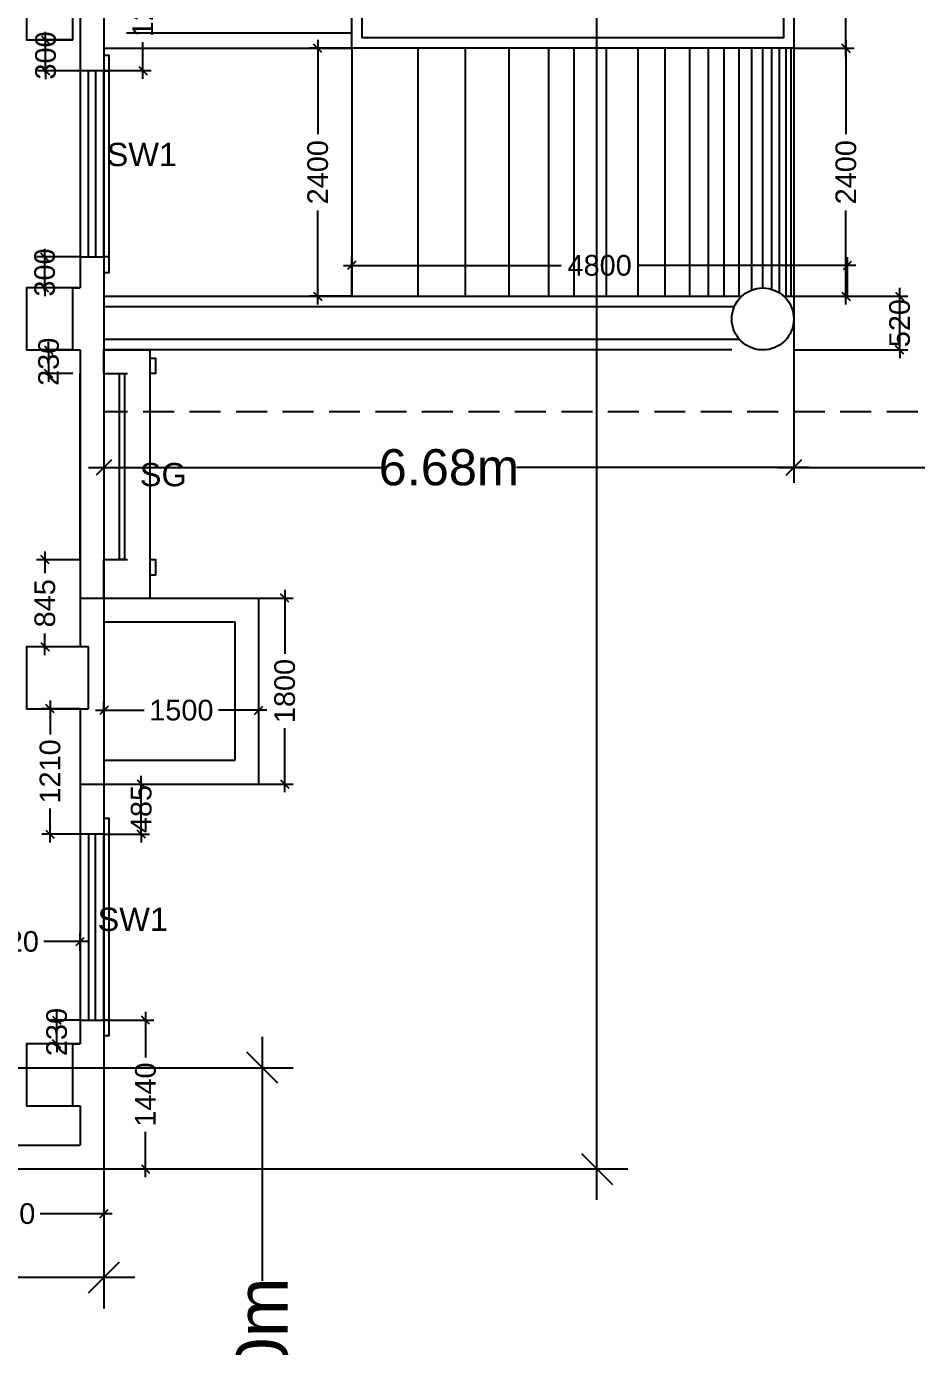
# Model space of a CAD drawing. Extents: x 6345096 to 6738923, y -6490958 to -6305885.
# Drawn here: x 6651189 to 6659809, y -6416114 to -6403339 of the extents above; entities that cross this region are included whole.
import ezdxf
from ezdxf.enums import TextEntityAlignment as Align

# ---------------------------------------------------------------- set-up
doc = ezdxf.new("R2010")
doc.units = 0
doc.header["$LTSCALE"] = 600
doc.header["$MEASUREMENT"] = 0
doc.header["$PDMODE"] = 35
doc.linetypes.add('DASHED', pattern=[0.75, 0.5, -0.25])
doc.linetypes.add('HIDDEN', pattern=[0.375, 0.25, -0.125])
doc.layers.get('0').update_dxf_attribs({"linetype": 'CONTINUOUS'})
doc.layers.get('Defpoints').update_dxf_attribs({"linetype": 'CONTINUOUS'})
for name, color, linetype in [('Car', 8, 'CONTINUOUS'), ('chajja', 7, 'CONTINUOUS'), ('DIM', 8, 'CONTINUOUS'), ('DIM-TEXT', 8, 'CONTINUOUS'), ('Ele Proje.', 7, 'CONTINUOUS'), ('Ele. Proj', 7, 'CONTINUOUS'), ('HS', 251, 'CONTINUOUS'), ('joinery', 7, 'CONTINUOUS'), ('JW', 8, 'CONTINUOUS'), ('LA-column', 3, 'CONTINUOUS'), ('LINE', 8, 'CONTINUOUS'), ('Stairscase', 7, 'CONTINUOUS'), ('Wall', 1, 'CONTINUOUS'), ('Walls', 7, 'CONTINUOUS'), ('WIN', 151, 'CONTINUOUS'), ('Window', 4, 'CONTINUOUS'), ('Working Dim', 5, 'CONTINUOUS')]:
    doc.layers.add(name, color=color, linetype=linetype)
doc.styles.add('ari', font='arial.ttf')
doc.styles.add('RT', font='romant.shx')
doc.styles.get("Standard").update_dxf_attribs({"font": 'romans.shx'})
doc.dimstyles.new('int. dim', dxfattribs={"dimtxt": 200, "dimasz": 80, "dimexe": 80, "dimexo": 0, "dimgap": 70, "dimtad": 0, "dimdec": 0, "dimzin": 12, "dimdsep": 46, "dimtxsty": 'ari', "dimblk": 'OBLIQUE', "dimcen": 2, "dimdle": 80, "dimclrd": 256, "dimclre": 256, "dimclrt": 6, "dimadec": 0, "dimazin": 0, "dimtfac": 1, "dimtdec": 0, "dimtix": 1, "dimtmove": 2, "dimatfit": 3, "dimfxl": 1, "dimtolj": 1, "dimtzin": 0, "dimlwd": -1, "dimlwe": -1, "dimarcsym": 0})
doc.dimstyles.new('STANDARD$0', dxfattribs={"dimscale": 0, "dimtxt": 150, "dimasz": 125, "dimexe": 0.75, "dimexo": 1, "dimgap": 25, "dimtad": 1, "dimdec": 0, "dimdsep": 46, "dimtxsty": 'Standard', "dimblk1": 'DOT', "dimblk2": 'DOT', "dimsah": 1, "dimcen": 2.5, "dimclrd": 1, "dimclre": 1, "dimclrt": 3, "dimadec": 0, "dimazin": 0, "dimtfac": 1, "dimtdec": 0, "dimtmove": 0, "dimatfit": 3, "dimldrblk": 'DOT', "dimfxl": 1, "dimtolj": 1, "dimtzin": 0, "dimarcsym": 0})
doc.dimstyles.new('TEXT', dxfattribs={"dimscale": 0, "dimtxt": 600, "dimasz": 300, "dimexe": 300, "dimexo": 30, "dimgap": 50, "dimtad": 0, "dimdec": 0, "dimzin": 0, "dimdsep": 46, "dimtxsty": 'RT', "dimblk": 'OBLIQUE', "dimcen": 0.09, "dimdle": 300, "dimclrd": 256, "dimclre": 256, "dimclrt": 170, "dimadec": 0, "dimazin": 0, "dimtfac": 1, "dimtdec": 0, "dimtofl": 0, "dimtmove": 2, "dimatfit": 3, "dimfxl": 1, "dimfrac": 2, "dimtolj": 1, "dimtzin": 0, "dimlwd": -1, "dimlwe": -1, "dimarcsym": 0})

# ---------------------------------------------------------------- blocks, each defined once
blk = doc.blocks.new('_Oblique')
at = {"color": 0, "linetype": 'ByBlock', "lineweight": -2}
blk.add_line((-0.5, -0.5), (0.5, 0.5), dxfattribs=at)
blk = doc.blocks.new('*D1065')
at = {"layer": 'Defpoints', "color": 0, "transparency": 16777216}
for p in [(6650289, -6412285, 5), (6651710, -6412194), (6651710, -6412285, 3)]:
    blk.add_point(p, dxfattribs=at)
at = {"layer": 'Working Dim', "transparency": 16777216}
for p, q in [((6650289, -6412285), (6650289, -6412114)), ((6651710, -6412285), (6651710, -6412114)), ((6650209, -6412194), (6650641, -6412194)), ((6651790, -6412194), (6651358, -6412194))]:
    blk.add_line(p, q, dxfattribs=at)
at = {"layer": 'Working Dim', "transparency": 16777216, "xscale": 80, "yscale": 80, "zscale": 80, "rotation": 180}
blk.add_blockref('_Oblique', (6650289, -6412194), dxfattribs=at)
at = {"layer": 'Working Dim', "transparency": 16777216, "xscale": 80, "yscale": 80, "zscale": 80}
blk.add_blockref('_Oblique', (6651710, -6412194), dxfattribs=at)
at = {"layer": 'Working Dim', "color": 6, "transparency": 16777216, "insert": (6651000, -6412194), "char_height": 200, "attachment_point": 5, "style": 'ari'}
blk.add_mtext('\\A1;1420', dxfattribs=at)
blk = doc.blocks.new('*D1150')
at = {"layer": 'Defpoints', "color": 0, "transparency": 16777216}
for p in [(6649989, -6414395, 3), (6651940, -6414395, 3), (6651940, -6414828)]:
    blk.add_point(p, dxfattribs=at)
at = {"layer": 'Working Dim', "transparency": 16777216}
for p, q in [((6649989, -6414395), (6649989, -6414908)), ((6651940, -6414395), (6651940, -6414908)), ((6649909, -6414828), (6650606, -6414828)), ((6652020, -6414828), (6651323, -6414828))]:
    blk.add_line(p, q, dxfattribs=at)
at = {"layer": 'Working Dim', "transparency": 16777216, "xscale": 80, "yscale": 80, "zscale": 80, "rotation": 180}
blk.add_blockref('_Oblique', (6649989, -6414828), dxfattribs=at)
at = {"layer": 'Working Dim', "transparency": 16777216, "xscale": 80, "yscale": 80, "zscale": 80}
blk.add_blockref('_Oblique', (6651940, -6414828), dxfattribs=at)
at = {"layer": 'Working Dim', "color": 6, "transparency": 16777216, "insert": (6650965, -6414828), "char_height": 200, "attachment_point": 5, "style": 'ari'}
blk.add_mtext('\\A1;1950', dxfattribs=at)
blk = doc.blocks.new('*D1284')
at = {"layer": 'Defpoints', "color": 0, "linetype": 'Continuous', "transparency": 16777216}
for p in [(6610879, -6414394, 22), (6651940, -6414395, -1), (6610879, -6415444)]:
    blk.add_point(p, dxfattribs=at)
at = {"layer": 'DIM-TEXT', "transparency": 16777216}
for p, q in [((6610879, -6414394), (6610879, -6415744)), ((6651940, -6414395), (6651940, -6415744)), ((6610579, -6415444), (6622378, -6415444)), ((6652240, -6415444), (6640441, -6415444))]:
    blk.add_line(p, q, dxfattribs=at)
at = {"layer": 'DIM-TEXT', "linetype": 'Continuous', "transparency": 16777216, "xscale": 300, "yscale": 300, "zscale": 300, "rotation": 180}
blk.add_blockref('_Oblique', (6610879, -6415444), dxfattribs=at)
at = {"layer": 'DIM-TEXT', "linetype": 'Continuous', "transparency": 16777216, "xscale": 300, "yscale": 300, "zscale": 300}
blk.add_blockref('_Oblique', (6651940, -6415444), dxfattribs=at)
at = {"layer": 'DIM-TEXT', "color": 170, "linetype": 'Continuous', "transparency": 16777216, "insert": (6631409, -6415444), "char_height": 750, "attachment_point": 5, "style": 'ari'}
blk.add_mtext('\\A1;{\\H1.067x;I.P. REGISTRATION & PHARMACY}', dxfattribs=at)
blk = doc.blocks.new('*D1299')
at = {"layer": 'Defpoints', "color": 0, "transparency": 16777216}
for p in [(6650289, -6413415, 0), (6653474, -6413415), (6651190, -6419414)]:
    blk.add_point(p, dxfattribs=at)
at = {"layer": 'DIM', "color": 8, "transparency": 16777216}
for p, q in [((6653474, -6413115), (6653474, -6415478)), ((6650289, -6413415), (6653774, -6413415)), ((6653474, -6419714), (6653474, -6417350)), ((6651190, -6419414), (6653774, -6419414))]:
    blk.add_line(p, q, dxfattribs=at)
at = {"layer": 'DIM', "color": 8, "transparency": 16777216, "xscale": 300, "yscale": 300, "zscale": 300}
for p, rotation in [((6653474, -6413415), 90), ((6653474, -6419414), 270)]:
    blk.add_blockref('_Oblique', p, dxfattribs=dict(at, rotation=rotation))
at = {"layer": 'DIM', "color": 7, "transparency": 16777216, "insert": (6653474, -6416414), "char_height": 500, "attachment_point": 5, "rotation": 90, "style": 'ari'}
blk.add_mtext('\\A1;6.00m', dxfattribs=at)
blk = doc.blocks.new('*D1623')
at = {"layer": 'Defpoints', "color": 0, "transparency": 16777216}
for p in [(6651367, -6405570), (6651710, -6405570, 36), (6651710, -6405870, 35)]:
    blk.add_point(p, dxfattribs=at)
at = {"layer": 'Working Dim', "transparency": 16777216}
for p, q in [((6651367, -6405570), (6651367, -6405490)), ((6651710, -6405570), (6651287, -6405570)), ((6651367, -6405870), (6651367, -6405570)), ((6651710, -6405870), (6651287, -6405870)), ((6651367, -6405870), (6651367, -6405950))]:
    blk.add_line(p, q, dxfattribs=at)
at = {"layer": 'Working Dim', "transparency": 16777216, "xscale": 80, "yscale": 80, "zscale": 80}
for p, rotation in [((6651367, -6405570), 270), ((6651367, -6405870), 90)]:
    blk.add_blockref('_Oblique', p, dxfattribs=dict(at, rotation=rotation))
at = {"layer": 'Working Dim', "color": 6, "transparency": 16777216, "insert": (6651367, -6405720), "char_height": 200, "attachment_point": 5, "rotation": 90, "style": 'ari'}
blk.add_mtext('\\A1;300', dxfattribs=at)
blk = doc.blocks.new('*D1624')
at = {"layer": 'Defpoints', "color": 0, "transparency": 16777216}
for p in [(6651376, -6403470), (6651639, -6403470, 36), (6651710, -6403770, 36)]:
    blk.add_point(p, dxfattribs=at)
at = {"layer": 'Working Dim', "transparency": 16777216}
for p, q in [((6651639, -6403470), (6651296, -6403470)), ((6651376, -6403470), (6651376, -6403390)), ((6651376, -6403770), (6651376, -6403470)), ((6651710, -6403770), (6651296, -6403770)), ((6651376, -6403770), (6651376, -6403850))]:
    blk.add_line(p, q, dxfattribs=at)
at = {"layer": 'Working Dim', "transparency": 16777216, "xscale": 80, "yscale": 80, "zscale": 80}
for p, rotation in [((6651376, -6403470), 270), ((6651376, -6403770), 90)]:
    blk.add_blockref('_Oblique', p, dxfattribs=dict(at, rotation=rotation))
at = {"layer": 'Working Dim', "color": 6, "transparency": 16777216, "insert": (6651376, -6403620), "char_height": 200, "attachment_point": 5, "rotation": 90, "style": 'ari'}
blk.add_mtext('\\A1;300', dxfattribs=at)
blk = doc.blocks.new('*D1638')
at = {"layer": 'Defpoints', "color": 0, "transparency": 16777216}
for p in [(6651940, -6406470, 36), (6658620, -6406470, 47), (6658620, -6407607)]:
    blk.add_point(p, dxfattribs=at)
at = {"layer": 'DIM', "color": 8, "transparency": 16777216}
for p, q in [((6651940, -6406470), (6651940, -6407757)), ((6658620, -6406470), (6658620, -6407757)), ((6651790, -6407607), (6654624, -6407607)), ((6658770, -6407607), (6655935, -6407607))]:
    blk.add_line(p, q, dxfattribs=at)
at = {"layer": 'DIM', "color": 8, "transparency": 16777216, "xscale": 150, "yscale": 150, "zscale": 150, "rotation": 180}
blk.add_blockref('_Oblique', (6651940, -6407607), dxfattribs=at)
at = {"layer": 'DIM', "color": 8, "transparency": 16777216, "xscale": 150, "yscale": 150, "zscale": 150}
blk.add_blockref('_Oblique', (6658620, -6407607), dxfattribs=at)
at = {"layer": 'DIM', "color": 7, "transparency": 16777216, "insert": (6655280, -6407607), "char_height": 350, "attachment_point": 5, "style": 'ari'}
blk.add_mtext('\\A1;6.68m', dxfattribs=at)
blk = doc.blocks.new('*D1639')
at = {"layer": 'Defpoints', "color": 0, "transparency": 16777216}
for p in [(6658620, -6406470, 47), (6665220, -6407070), (6665220, -6407607)]:
    blk.add_point(p, dxfattribs=at)
at = {"layer": 'DIM', "color": 8, "transparency": 16777216}
for p, q in [((6658620, -6406470), (6658620, -6407757)), ((6665220, -6407070), (6665220, -6407757)), ((6658470, -6407607), (6661264, -6407607)), ((6665370, -6407607), (6662575, -6407607))]:
    blk.add_line(p, q, dxfattribs=at)
at = {"layer": 'DIM', "color": 8, "transparency": 16777216, "xscale": 150, "yscale": 150, "zscale": 150, "rotation": 180}
blk.add_blockref('_Oblique', (6658620, -6407607), dxfattribs=at)
at = {"layer": 'DIM', "color": 8, "transparency": 16777216, "xscale": 150, "yscale": 150, "zscale": 150}
blk.add_blockref('_Oblique', (6665220, -6407607), dxfattribs=at)
at = {"layer": 'DIM', "color": 7, "transparency": 16777216, "insert": (6661920, -6407607), "char_height": 350, "attachment_point": 5, "style": 'ari'}
blk.add_mtext('\\A1;6.60m', dxfattribs=at)
blk = doc.blocks.new('*D1649')
at = {"layer": 'Defpoints', "color": 0, "transparency": 16777216}
for p in [(6659140, -6405950, 7), (6659645, -6405950), (6658620, -6406470, 16)]:
    blk.add_point(p, dxfattribs=at)
at = {"layer": 'Working Dim', "transparency": 16777216}
for p, q in [((6659645, -6405950), (6659645, -6405870)), ((6659140, -6405950), (6659725, -6405950)), ((6659645, -6406470), (6659645, -6405950)), ((6658620, -6406470), (6659725, -6406470)), ((6659645, -6406470), (6659645, -6406550))]:
    blk.add_line(p, q, dxfattribs=at)
at = {"layer": 'Working Dim', "transparency": 16777216, "xscale": 80, "yscale": 80, "zscale": 80}
for p, rotation in [((6659645, -6405950), 270), ((6659645, -6406470), 90)]:
    blk.add_blockref('_Oblique', p, dxfattribs=dict(at, rotation=rotation))
at = {"layer": 'Working Dim', "color": 6, "transparency": 16777216, "insert": (6659645, -6406210), "char_height": 200, "attachment_point": 5, "rotation": 90, "style": 'ari'}
blk.add_mtext('\\A1;520', dxfattribs=at)
blk = doc.blocks.new('*D1650')
at = {"layer": 'Defpoints', "color": 0, "transparency": 16777216}
for p in [(6658620, -6403550, 7), (6659125, -6403550), (6658620, -6405950, 7)]:
    blk.add_point(p, dxfattribs=at)
at = {"layer": 'Working Dim', "transparency": 16777216}
for p, q in [((6659125, -6403470), (6659125, -6404380)), ((6658620, -6403550), (6659205, -6403550)), ((6659125, -6406030), (6659125, -6405120)), ((6658620, -6405950), (6659205, -6405950))]:
    blk.add_line(p, q, dxfattribs=at)
at = {"layer": 'Working Dim', "transparency": 16777216, "xscale": 80, "yscale": 80, "zscale": 80}
for p, rotation in [((6659125, -6403550), 90), ((6659125, -6405950), 270)]:
    blk.add_blockref('_Oblique', p, dxfattribs=dict(at, rotation=rotation))
at = {"layer": 'Working Dim', "color": 6, "transparency": 16777216, "insert": (6659125, -6404750), "char_height": 200, "attachment_point": 5, "rotation": 90, "style": 'ari'}
blk.add_mtext('\\A1;2400', dxfattribs=at)
blk = doc.blocks.new('*D1651')
at = {"layer": 'Defpoints', "color": 0, "transparency": 16777216}
for p in [(6658620, -6399795, 7), (6659125, -6399795), (6658620, -6403550, 7)]:
    blk.add_point(p, dxfattribs=at)
at = {"layer": 'Working Dim', "transparency": 16777216}
for p, q in [((6659125, -6399715), (6659125, -6401303)), ((6658620, -6399795), (6659205, -6399795)), ((6659125, -6403630), (6659125, -6402042)), ((6658620, -6403550), (6659205, -6403550))]:
    blk.add_line(p, q, dxfattribs=at)
at = {"layer": 'Working Dim', "transparency": 16777216, "xscale": 80, "yscale": 80, "zscale": 80}
for p, rotation in [((6659125, -6399795), 90), ((6659125, -6403550), 270)]:
    blk.add_blockref('_Oblique', p, dxfattribs=dict(at, rotation=rotation))
at = {"layer": 'Working Dim', "color": 6, "transparency": 16777216, "insert": (6659125, -6401672), "char_height": 200, "attachment_point": 5, "rotation": 90, "style": 'ari'}
blk.add_mtext('\\A1;3755', dxfattribs=at)
blk = doc.blocks.new('*D1656')
at = {"layer": 'Defpoints', "color": 0, "transparency": 16777216}
for p in [(6654340, -6403550, 8), (6654011, -6405950), (6654340, -6405950, 8)]:
    blk.add_point(p, dxfattribs=at)
at = {"layer": 'Working Dim', "transparency": 16777216}
for p, q in [((6654011, -6403470), (6654011, -6404380)), ((6654340, -6403550), (6653931, -6403550)), ((6654011, -6406030), (6654011, -6405120)), ((6654340, -6405950), (6653931, -6405950))]:
    blk.add_line(p, q, dxfattribs=at)
at = {"layer": 'Working Dim', "transparency": 16777216, "xscale": 80, "yscale": 80, "zscale": 80}
for p, rotation in [((6654011, -6403550), 90), ((6654011, -6405950), 270)]:
    blk.add_blockref('_Oblique', p, dxfattribs=dict(at, rotation=rotation))
at = {"layer": 'Working Dim', "color": 6, "transparency": 16777216, "insert": (6654011, -6404750), "char_height": 200, "attachment_point": 5, "rotation": 90, "style": 'ari'}
blk.add_mtext('\\A1;2400', dxfattribs=at)
blk = doc.blocks.new('*D1657')
at = {"layer": 'Defpoints', "color": 0, "transparency": 16777216}
for p in [(6659140, -6405652), (6654340, -6405950, 8), (6659140, -6405950, 7)]:
    blk.add_point(p, dxfattribs=at)
at = {"layer": 'Working Dim', "transparency": 16777216}
for p, q in [((6654260, -6405652), (6656367, -6405652)), ((6654340, -6405950), (6654340, -6405572)), ((6659220, -6405652), (6657112, -6405652)), ((6659140, -6405950), (6659140, -6405572))]:
    blk.add_line(p, q, dxfattribs=at)
at = {"layer": 'Working Dim', "transparency": 16777216, "xscale": 80, "yscale": 80, "zscale": 80, "rotation": 180}
blk.add_blockref('_Oblique', (6654340, -6405652), dxfattribs=at)
at = {"layer": 'Working Dim', "transparency": 16777216, "xscale": 80, "yscale": 80, "zscale": 80}
blk.add_blockref('_Oblique', (6659140, -6405652), dxfattribs=at)
at = {"layer": 'Working Dim', "color": 6, "transparency": 16777216, "insert": (6656740, -6405652), "char_height": 200, "attachment_point": 5, "style": 'ari'}
blk.add_mtext('\\A1;4800', dxfattribs=at)
blk = doc.blocks.new('*D1660')
at = {"layer": 'Defpoints', "color": 0, "transparency": 16777216}
for p in [(6651940, -6402497, 5), (6652318, -6402497), (6651940, -6403767, 5)]:
    blk.add_point(p, dxfattribs=at)
at = {"layer": 'Working Dim', "transparency": 16777216}
for p, q in [((6652318, -6402417), (6652318, -6402773)), ((6651940, -6402497), (6652398, -6402497)), ((6652318, -6403847), (6652318, -6403491)), ((6651940, -6403767), (6652398, -6403767))]:
    blk.add_line(p, q, dxfattribs=at)
at = {"layer": 'Working Dim', "transparency": 16777216, "xscale": 80, "yscale": 80, "zscale": 80}
for p, rotation in [((6652318, -6402497), 90), ((6652318, -6403767), 270)]:
    blk.add_blockref('_Oblique', p, dxfattribs=dict(at, rotation=rotation))
at = {"layer": 'Working Dim', "color": 6, "transparency": 16777216, "insert": (6652318, -6403132), "char_height": 200, "attachment_point": 5, "rotation": 90, "style": 'ari'}
blk.add_mtext('\\A1;1270', dxfattribs=at)
blk = doc.blocks.new('*D1663')
at = {"layer": 'Defpoints', "color": 0, "transparency": 16777216}
for p in [(6651940, -6412955, 93), (6652343, -6412955), (6651940, -6414395, 90)]:
    blk.add_point(p, dxfattribs=at)
at = {"layer": 'Working Dim', "transparency": 16777216}
for p, q in [((6652343, -6412875), (6652343, -6413316)), ((6651940, -6412955), (6652423, -6412955)), ((6652343, -6414475), (6652343, -6414034)), ((6651940, -6414395), (6652423, -6414395))]:
    blk.add_line(p, q, dxfattribs=at)
at = {"layer": 'Working Dim', "transparency": 16777216, "xscale": 80, "yscale": 80, "zscale": 80}
for p, rotation in [((6652343, -6412955), 90), ((6652343, -6414395), 270)]:
    blk.add_blockref('_Oblique', p, dxfattribs=dict(at, rotation=rotation))
at = {"layer": 'Working Dim', "color": 6, "transparency": 16777216, "insert": (6652343, -6413675), "char_height": 200, "attachment_point": 5, "rotation": 90, "style": 'ari'}
blk.add_mtext('\\A1;1440', dxfattribs=at)
blk = doc.blocks.new('*D1664')
at = {"layer": 'Defpoints', "color": 0, "transparency": 16777216}
for p in [(6651483, -6412955), (6651710, -6412955, 93), (6651710, -6413185, 90)]:
    blk.add_point(p, dxfattribs=at)
at = {"layer": 'Working Dim', "transparency": 16777216}
for p, q in [((6651483, -6412955), (6651483, -6412875)), ((6651710, -6412955), (6651403, -6412955)), ((6651483, -6413185), (6651483, -6412955)), ((6651710, -6413185), (6651403, -6413185)), ((6651483, -6413185), (6651483, -6413265))]:
    blk.add_line(p, q, dxfattribs=at)
at = {"layer": 'Working Dim', "transparency": 16777216, "xscale": 80, "yscale": 80, "zscale": 80}
for p, rotation in [((6651483, -6412955), 270), ((6651483, -6413185), 90)]:
    blk.add_blockref('_Oblique', p, dxfattribs=dict(at, rotation=rotation))
at = {"layer": 'Working Dim', "color": 6, "transparency": 16777216, "insert": (6651483, -6413070), "char_height": 200, "attachment_point": 5, "rotation": 90, "style": 'ari'}
blk.add_mtext('\\A1;230', dxfattribs=at)
blk = doc.blocks.new('*D1665')
at = {"layer": 'Defpoints', "color": 0, "transparency": 16777216}
for p in [(6651940, -6410670, 53), (6652302, -6410670), (6651940, -6411155, 93)]:
    blk.add_point(p, dxfattribs=at)
at = {"layer": 'Working Dim', "transparency": 16777216}
for p, q in [((6652302, -6410670), (6652302, -6410590)), ((6651940, -6410670), (6652382, -6410670)), ((6652302, -6411155), (6652302, -6410670)), ((6651940, -6411155), (6652382, -6411155)), ((6652302, -6411155), (6652302, -6411235))]:
    blk.add_line(p, q, dxfattribs=at)
at = {"layer": 'Working Dim', "transparency": 16777216, "xscale": 80, "yscale": 80, "zscale": 80}
for p, rotation in [((6652302, -6410670), 270), ((6652302, -6411155), 90)]:
    blk.add_blockref('_Oblique', p, dxfattribs=dict(at, rotation=rotation))
at = {"layer": 'Working Dim', "color": 6, "transparency": 16777216, "insert": (6652302, -6410912), "char_height": 200, "attachment_point": 5, "rotation": 90, "style": 'ari'}
blk.add_mtext('\\A1;485', dxfattribs=at)
blk = doc.blocks.new('*D1666')
at = {"layer": 'Defpoints', "color": 0, "transparency": 16777216}
for p in [(6651710, -6409942, 68), (6651419, -6411155), (6651710, -6411155, 71)]:
    blk.add_point(p, dxfattribs=at)
at = {"layer": 'Working Dim', "transparency": 16777216}
for p, q in [((6651419, -6409862), (6651419, -6410190)), ((6651710, -6409942), (6651339, -6409942)), ((6651419, -6411235), (6651419, -6410907)), ((6651710, -6411155), (6651339, -6411155))]:
    blk.add_line(p, q, dxfattribs=at)
at = {"layer": 'Working Dim', "transparency": 16777216, "xscale": 80, "yscale": 80, "zscale": 80}
for p, rotation in [((6651419, -6409942), 90), ((6651419, -6411155), 270)]:
    blk.add_blockref('_Oblique', p, dxfattribs=dict(at, rotation=rotation))
at = {"layer": 'Working Dim', "color": 6, "transparency": 16777216, "insert": (6651419, -6410548), "char_height": 200, "attachment_point": 5, "rotation": 90, "style": 'ari'}
blk.add_mtext('\\A1;1210', dxfattribs=at)
blk = doc.blocks.new('*D1667')
at = {"layer": 'Defpoints', "color": 0, "transparency": 16777216}
for p in [(6651369, -6408499), (6651710, -6408499, 68), (6651710, -6409342, 68)]:
    blk.add_point(p, dxfattribs=at)
at = {"layer": 'Working Dim', "transparency": 16777216}
for p, q in [((6651369, -6408419), (6651369, -6408629)), ((6651710, -6408499), (6651289, -6408499)), ((6651369, -6409422), (6651369, -6409212)), ((6651710, -6409342), (6651289, -6409342))]:
    blk.add_line(p, q, dxfattribs=at)
at = {"layer": 'Working Dim', "transparency": 16777216, "xscale": 80, "yscale": 80, "zscale": 80}
for p, rotation in [((6651369, -6408499), 90), ((6651369, -6409342), 270)]:
    blk.add_blockref('_Oblique', p, dxfattribs=dict(at, rotation=rotation))
at = {"layer": 'Working Dim', "color": 6, "transparency": 16777216, "insert": (6651369, -6408921), "char_height": 200, "attachment_point": 5, "rotation": 90, "style": 'ari'}
blk.add_mtext('\\A1;845', dxfattribs=at)
blk = doc.blocks.new('*D1668')
at = {"layer": 'Defpoints', "color": 0, "transparency": 16777216}
for p in [(6651639, -6406470, 69), (6651405, -6406699), (6651639, -6406699, -23)]:
    blk.add_point(p, dxfattribs=at)
at = {"layer": 'Working Dim', "transparency": 16777216}
for p, q in [((6651405, -6406470), (6651405, -6406390)), ((6651639, -6406470), (6651325, -6406470)), ((6651405, -6406470), (6651405, -6406699)), ((6651639, -6406699), (6651325, -6406699)), ((6651405, -6406699), (6651405, -6406779))]:
    blk.add_line(p, q, dxfattribs=at)
at = {"layer": 'Working Dim', "transparency": 16777216, "xscale": 80, "yscale": 80, "zscale": 80}
for p, rotation in [((6651405, -6406470), 270), ((6651405, -6406699), 90)]:
    blk.add_blockref('_Oblique', p, dxfattribs=dict(at, rotation=rotation))
at = {"layer": 'Working Dim', "color": 6, "transparency": 16777216, "insert": (6651405, -6406584), "char_height": 200, "attachment_point": 5, "rotation": 90, "style": 'ari'}
blk.add_mtext('\\A1;230', dxfattribs=at)
blk = doc.blocks.new('*D1669')
at = {"layer": 'Defpoints', "color": 0, "transparency": 16777216}
for p in [(6651940, -6409956, 68), (6653439, -6409956, 59), (6653439, -6409956)]:
    blk.add_point(p, dxfattribs=at)
at = {"layer": 'Working Dim', "transparency": 16777216}
for p, q in [((6651940, -6409956), (6651940, -6409876)), ((6653439, -6409956), (6653439, -6409876)), ((6651860, -6409956), (6652331, -6409956)), ((6653519, -6409956), (6653048, -6409956))]:
    blk.add_line(p, q, dxfattribs=at)
at = {"layer": 'Working Dim', "transparency": 16777216, "xscale": 80, "yscale": 80, "zscale": 80, "rotation": 180}
blk.add_blockref('_Oblique', (6651940, -6409956), dxfattribs=at)
at = {"layer": 'Working Dim', "transparency": 16777216, "xscale": 80, "yscale": 80, "zscale": 80}
blk.add_blockref('_Oblique', (6653439, -6409956), dxfattribs=at)
at = {"layer": 'Working Dim', "color": 6, "transparency": 16777216, "insert": (6652690, -6409956), "char_height": 200, "attachment_point": 5, "style": 'ari'}
blk.add_mtext('\\A1;1500', dxfattribs=at)
blk = doc.blocks.new('*D1670')
at = {"layer": 'Defpoints', "color": 0, "transparency": 16777216}
for p in [(6653439, -6408870, 69), (6653691, -6408870), (6653439, -6410670, 31)]:
    blk.add_point(p, dxfattribs=at)
at = {"layer": 'Working Dim', "transparency": 16777216}
for p, q in [((6653691, -6408790), (6653691, -6409411)), ((6653439, -6408870), (6653771, -6408870)), ((6653691, -6410750), (6653691, -6410129)), ((6653439, -6410670), (6653771, -6410670))]:
    blk.add_line(p, q, dxfattribs=at)
at = {"layer": 'Working Dim', "transparency": 16777216, "xscale": 80, "yscale": 80, "zscale": 80}
for p, rotation in [((6653691, -6408870), 90), ((6653691, -6410670), 270)]:
    blk.add_blockref('_Oblique', p, dxfattribs=dict(at, rotation=rotation))
at = {"layer": 'Working Dim', "color": 6, "transparency": 16777216, "insert": (6653691, -6409770), "char_height": 200, "attachment_point": 5, "rotation": 90, "style": 'ari'}
blk.add_mtext('\\A1;1800', dxfattribs=at)
blk = doc.blocks.new('*D1673')
at = {"layer": 'Defpoints', "color": 0, "transparency": 16777216}
for p in [(6651940, -6378105, 68), (6656714, -6378105), (6651940, -6414395, -22)]:
    blk.add_point(p, dxfattribs=at)
at = {"layer": 'DIM', "color": 8, "transparency": 16777216}
for p, q in [((6656714, -6377805), (6656714, -6395121)), ((6651940, -6378105), (6657014, -6378105)), ((6656714, -6414695), (6656714, -6397378)), ((6651940, -6414395), (6657014, -6414395))]:
    blk.add_line(p, q, dxfattribs=at)
at = {"layer": 'DIM', "color": 8, "transparency": 16777216, "xscale": 300, "yscale": 300, "zscale": 300}
for p, rotation in [((6656714, -6378105), 90), ((6656714, -6414395), 270)]:
    blk.add_blockref('_Oblique', p, dxfattribs=dict(at, rotation=rotation))
at = {"layer": 'DIM', "color": 7, "transparency": 16777216, "insert": (6656714, -6396250), "char_height": 500, "attachment_point": 5, "rotation": 90, "style": 'ari'}
blk.add_mtext('\\A1;36.29m', dxfattribs=at)
blk = doc.blocks.new('*D2385')
at = {"layer": 'Defpoints', "color": 0, "linetype": 'Continuous', "transparency": 16777216}
for p in [(6610880, -6417570), (6651940, -6418894, -2), (6610880, -6419424, 0)]:
    blk.add_point(p, dxfattribs=at)
at = {"layer": 'DIM-TEXT', "transparency": 16777216}
for p, q in [((6610880, -6419424), (6610880, -6417270)), ((6651940, -6418894), (6651940, -6417270)), ((6610580, -6417570), (6625608, -6417570)), ((6652240, -6417570), (6637211, -6417570))]:
    blk.add_line(p, q, dxfattribs=at)
at = {"layer": 'DIM-TEXT', "linetype": 'Continuous', "transparency": 16777216, "xscale": 300, "yscale": 300, "zscale": 300, "rotation": 180}
blk.add_blockref('_Oblique', (6610880, -6417570), dxfattribs=at)
at = {"layer": 'DIM-TEXT', "linetype": 'Continuous', "transparency": 16777216, "xscale": 300, "yscale": 300, "zscale": 300}
blk.add_blockref('_Oblique', (6651940, -6417570), dxfattribs=at)
at = {"layer": 'DIM-TEXT', "color": 170, "linetype": 'Continuous', "transparency": 16777216, "insert": (6631410, -6417570), "char_height": 750, "attachment_point": 5, "style": 'ari'}
blk.add_mtext('\\A1;{\\H1.067x;OPD - ORTHOPEDICS}', dxfattribs=at)
blk = doc.blocks.new('A$C2CD672AE')
at = {"layer": 'Ele Proje.', "color": 8, "linetype": 'HIDDEN'}
for points, elevation in [([(121620.2, 52654.2), (121670.2, 52654.2), (121670.2, 52804.2), (121620.2, 52804.2)], 5.1), ([(121620.2, 50704.2), (121670.2, 50704.2), (121670.2, 50854.2), (121620.2, 50854.2)], 5.1), ([(121620.2, 45269.3), (121670.2, 45269.3), (121670.2, 45419.3), (121620.2, 45419.3)], 3.4), ([(121620.2, 43319.3), (121670.2, 43319.3), (121670.2, 43469.3), (121620.2, 43469.3)], 3.4)]:
    blk.add_lwpolyline(points, dxfattribs=dict(at, elevation=elevation))
at = {"layer": 'Ele. Proj', "color": 8, "linetype": 'HIDDEN'}
for p, q in [((121620.2, 49725.2), (121620.2, 49954.1)), ((122070.2, 49725.2), (122070.2, 49954.1)), ((121620.2, 49725.2), (121850.2, 49725.2)), ((121620.2, 47554, 91.4), (121620.2, 47925.2, 91.4)), ((121620.2, 47925.2), (121850.2, 47925.2)), ((122070.2, 47554, 91.4), (122070.2, 47925.2, 91.4)), ((121390.2, 47554, 1), (123120.1, 47554, 1)), ((123120.1, 45754.1, -8.1), (123120.1, 47554, -8.1)), ((121620.2, 47324, 1), (122890.1, 47324, 1)), ((122890.1, 45984.1, -8.1), (122890.1, 47324, -8.1)), ((121620.2, 45984.1, -37), (122890.1, 45984.1, -37)), ((121390.2, 45754.1, -37), (123120.1, 45754.1, -37))]:
    blk.add_line(p, q, dxfattribs=at)
at = {"layer": 'Ele. Proj', "color": 8, "linetype": 'HIDDEN', "elevation": 0}
for points in [[(122070.2, 49875.2), (122120.2, 49875.2), (122120.2, 49725.2), (122070.2, 49725.2)], [(122070.2, 47925.2), (122120.2, 47925.2), (122120.2, 47775.2), (122070.2, 47775.2)]]:
    blk.add_lwpolyline(points, dxfattribs=at)
at = {"layer": 'JW', "color": 8, "linetype": 'HIDDEN', "elevation": 0}
blk.add_lwpolyline([(121770.2, 47925.2), (121770.2, 49725.2), (121820.8, 49725.2), (121820.8, 47925.2)], close=True, dxfattribs=at)
at = {"layer": 'LINE', "color": 8, "linetype": 'HIDDEN'}
for p, q in [((121390.2, 47925.2), (121390.2, 49725.2)), ((122070.2, 47925.2), (122070.2, 49725.2))]:
    blk.add_line(p, q, dxfattribs=at)
at = {"layer": 'Wall', "color": 8, "linetype": 'HIDDEN'}
blk.add_line((121620.2, 49954.1), (122070.2, 49954.1), dxfattribs=at)
at = {"layer": 'Walls', "color": 8, "linetype": 'HIDDEN'}
for p, q in [((121620.2, 56999.3), (121620.2, 42029.1)), ((121390.2, 56399.3), (121390.2, 50554.1)), ((121320.1, 50554.1), (121390.2, 50554.1)), ((121320.1, 49954.1), (121390.2, 49954.1)), ((121390.2, 49954.1), (121390.2, 47081.6)), ((121390.2, 46481.6), (121390.2, 43239)), ((121390.2, 42639), (121390.2, 42259.1)), ((111480.4, 42259.2), (121390.2, 42259.2)), ((111250.4, 42029.2), (121620.2, 42029.2))]:
    blk.add_line(p, q, dxfattribs=at)
at = {"layer": 'Walls', "color": 8, "linetype": 'HIDDEN', "elevation": 1}
for points in [[(121320.1, 43239), (121390.2, 43239)], [(121320.1, 42639), (121390.2, 42639)]]:
    blk.add_lwpolyline(points, dxfattribs=at)
at = {"layer": 'Window', "color": 8, "linetype": 'HIDDEN', "elevation": 3.4}
for points in [[(121620.2, 43469.3), (121620.2, 45269.3), (121390.2, 45269.3), (121390.2, 43469.3)], [(121538.9, 43469.3), (121538.9, 45269.3), (121471.5, 45269.3), (121471.5, 43469.3)]]:
    blk.add_lwpolyline(points, close=True, dxfattribs=at)

msp = doc.modelspace()

# ---------------------------------------------------------------- linework, layer by layer
at = {"layer": 'Car'}
for p, q in [((6658019.575, -6405949.804, 15.974), (6658115.574, -6405949.804, 15.974)), ((6658019.575, -6405949.84, 15.974), (6658115.574, -6405949.84, 15.974)), ((6658523.457, -6405949.804, 15.974), (6658619.592, -6405949.804, 15.974)), ((6658523.457, -6405949.84, 15.974), (6658619.592, -6405949.84, 15.974))]:
    msp.add_line(p, q, dxfattribs=at)
at = {"layer": 'chajja', "color": 8}
for p, q in [((6651989.582, -6405569.746), (6651989.582, -6403769.746)), ((6651989.58, -6412954.584), (6651989.58, -6411154.584))]:
    msp.add_line(p, q, dxfattribs=at)
at = {"layer": 'chajja', "color": 7, "linetype": 'DASHED'}
msp.add_line((6665219.645, -6407069.812, -89.884), (6651939.58, -6407069.815, -89.884), dxfattribs=at)
at = {"layer": 'Ele Proje.'}
for points, elevation in [([(6651939.583, -6403769.746), (6651989.582, -6403769.746), (6651989.582, -6403619.746), (6651939.583, -6403619.746)], 5.131), ([(6651939.583, -6405719.746), (6651989.582, -6405719.746), (6651989.582, -6405569.746), (6651939.583, -6405569.746)], 5.131), ([(6651939.58, -6411154.584), (6651989.58, -6411154.584), (6651989.58, -6411004.584), (6651939.58, -6411004.584)], 3.421), ([(6651939.58, -6413104.584), (6651989.58, -6413104.584), (6651989.58, -6412954.584), (6651939.58, -6412954.584)], 3.421)]:
    msp.add_lwpolyline(points, dxfattribs=dict(at, elevation=elevation))
at = {"layer": 'Ele. Proj', "color": 1}
for p, q in [((6651939.58, -6406698.693), (6651939.58, -6406469.815)), ((6652389.58, -6406698.693), (6652389.58, -6406469.815)), ((6651939.58, -6406698.693), (6652169.58, -6406698.693)), ((6651939.58, -6408869.859, 91.446), (6651939.58, -6408498.693, 91.446)), ((6651939.58, -6408498.693), (6652169.58, -6408498.693)), ((6652389.58, -6408869.859, 91.446), (6652389.58, -6408498.693, 91.446)), ((6651709.58, -6408869.859, 1.031), (6653439.461, -6408869.859, 1.031)), ((6653439.461, -6410669.771, -8.136), (6653439.461, -6408869.859, -8.136)), ((6651939.58, -6409099.859, 1.031), (6653209.461, -6409099.859, 1.031)), ((6653209.461, -6410439.771, -8.136), (6653209.461, -6409099.859, -8.136)), ((6651939.58, -6410439.771, -37.011), (6653209.461, -6410439.771, -37.011)), ((6651709.58, -6410669.771, -37.011), (6653439.461, -6410669.771, -37.011))]:
    msp.add_line(p, q, dxfattribs=at)
at = {"layer": 'Ele. Proj', "elevation": 0}
for points in [[(6652389.58, -6406548.693), (6652439.58, -6406548.693), (6652439.58, -6406698.693), (6652389.58, -6406698.693)], [(6652389.58, -6408498.693), (6652439.58, -6408498.693), (6652439.58, -6408648.693), (6652389.58, -6408648.693)]]:
    msp.add_lwpolyline(points, dxfattribs=at)
at = {"layer": 'JW', "color": 4, "elevation": 0}
msp.add_lwpolyline([(6652089.58, -6408498.693), (6652089.58, -6406698.693), (6652140.147, -6406698.693), (6652140.147, -6408498.693)], close=True, dxfattribs=at)
at = {"layer": 'LA-column', "color": 2}
for points, elevation in [([(6651639.497, -6403469.737), (6651639.497, -6402869.737), (6651189.497, -6402869.737), (6651189.497, -6403469.737)], 1.031), ([(6651639.497, -6406469.776), (6651639.497, -6405869.776), (6651189.497, -6405869.776), (6651189.497, -6406469.776)], 1.031), ([(6651789.497, -6409942.275), (6651789.497, -6409342.275), (6651189.497, -6409342.275), (6651189.497, -6409942.275)], 4.276), ([(6651639.497, -6413784.819), (6651639.497, -6413184.819), (6651189.497, -6413184.819), (6651189.497, -6413784.819)], 1.031)]:
    msp.add_lwpolyline(points, close=True, dxfattribs=dict(at, elevation=elevation))
msp.add_circle((6658319.515, -6406169.821, 5.22), 300, dxfattribs=at)
at = {"layer": 'LINE'}
for p, q in [((6651709.58, -6408498.693), (6651709.58, -6406698.693)), ((6652389.58, -6408498.693), (6652389.58, -6406698.693))]:
    msp.add_line(p, q, dxfattribs=at)
at = {"layer": 'Stairscase', "color": 8}
for p, q in [((6652159.58, -6403400.281, 5.131), (6654339.733, -6403400.281, 5.131)), ((6654979.626, -6403547.46, 6.935), (6654979.626, -6405949.657, 6.935)), ((6655438.277, -6403547.46, 6.935), (6655438.277, -6405949.657, 6.935)), ((6655859.729, -6403547.46, 6.935), (6655859.729, -6405949.657, 6.935)), ((6656243.717, -6403547.46, 6.935), (6656243.717, -6405949.657, 6.935)), ((6656490.574, -6403547.457, 15.974), (6656490.574, -6405949.655, 15.974)), ((6656804.443, -6403547.643, 15.974), (6656804.443, -6405949.84, 15.974)), ((6657110.854, -6403547.643, 15.974), (6657110.854, -6405949.84, 15.974)), ((6657370.358, -6403547.643, 15.974), (6657370.358, -6405949.84, 15.974)), ((6657610.839, -6403549.84, 15.974), (6657610.839, -6405949.84, 15.974)), ((6657791.599, -6403549.84, 15.974), (6657791.599, -6405949.84, 15.974)), ((6657943.203, -6403549.84, 15.974), (6657943.203, -6405949.84, 15.974)), ((6658088.975, -6403549.84, 15.974), (6658088.975, -6405949.84, 15.974)), ((6658211.423, -6403549.84, 15.974), (6658211.423, -6405890.008, 15.974)), ((6658316.379, -6403549.84, 15.974), (6658316.379, -6405869.874, 15.974)), ((6658403.843, -6403549.84, 15.974), (6658403.843, -6405881.954, 15.974)), ((6658479.648, -6403549.84, 15.974), (6658479.648, -6405916.17, 15.974)), ((6658543.788, -6403549.84, 15.974), (6658543.788, -6405949.84, 15.974)), ((6658590.436, -6403549.84, 15.974), (6658590.436, -6405949.84, 15.974))]:
    msp.add_line(p, q, dxfattribs=at)
at = {"layer": 'Stairscase'}
for p, q in [((6651939.578, -6403549.816, 5.131), (6654339.733, -6403549.816, 5.131)), ((6654339.733, -6403549.843, 8.391), (6654339.733, -6405949.843, 8.391)), ((6658619.592, -6403549.84, 15.974), (6658619.592, -6406469.812, 15.974))]:
    msp.add_line(p, q, dxfattribs=at)
at = {"layer": 'Stairscase', "color": 7}
for p, q in [((6651939.58, -6405949.843, 6.935), (6658115.574, -6405949.84, 15.974)), ((6651939.58, -6406049.843, 9.073), (6658044.569, -6406049.84, 18.112)), ((6658095.868, -6406369.812, 16.767), (6651939.58, -6406369.815, 7.728)), ((6658019.575, -6406469.812, 14.629), (6651939.58, -6406469.815, 5.59))]:
    msp.add_line(p, q, dxfattribs=at)
for points, elevation in [([(6657419.592, -6399794.593), (6658619.592, -6399794.593), (6658619.592, -6403549.813), (6654339.733, -6403549.816), (6654339.733, -6399794.596), (6655539.733, -6399794.596), (6655539.733, -6402249.816), (6657419.592, -6402249.813), (6657419.592, -6399794.593)], 6.587), ([(6658519.592, -6400318.202), (6658519.592, -6403449.813), (6654439.733, -6403449.816), (6654439.733, -6399894.596), (6655439.733, -6399894.596), (6655439.733, -6402349.816), (6657519.592, -6402349.813), (6657519.592, -6399894.593), (6658095.972, -6399894.593)], 7.326)]:
    msp.add_lwpolyline(points, dxfattribs=dict(at, elevation=elevation))
at = {"layer": 'Wall'}
msp.add_line((6651939.58, -6406469.815), (6652389.58, -6406469.815), dxfattribs=at)
at = {"layer": 'Walls', "linetype": 'Continuous'}
for p, q in [((6651939.58, -6399424.595), (6651939.58, -6414394.785)), ((6651709.58, -6400024.595), (6651709.58, -6405869.815)), ((6651639.495, -6405869.815), (6651709.58, -6405869.815)), ((6651639.495, -6406469.815), (6651709.58, -6406469.815)), ((6651709.58, -6406469.815), (6651709.58, -6409342.314)), ((6651709.58, -6409942.314), (6651709.58, -6413184.855)), ((6651709.58, -6413784.855), (6651709.58, -6414164.785)), ((6641799.808, -6414164.748), (6651709.58, -6414164.748)), ((6641569.808, -6414394.748), (6651939.58, -6414394.748))]:
    msp.add_line(p, q, dxfattribs=at)
at = {"layer": 'Walls', "linetype": 'Continuous', "elevation": 1.031}
for points in [[(6651639.497, -6413184.855), (6651709.58, -6413184.855)], [(6651639.497, -6413784.855), (6651709.58, -6413784.855)]]:
    msp.add_lwpolyline(points, dxfattribs=at)
at = {"layer": 'WIN', "linetype": 'Continuous', "elevation": 5.131}
for points in [[(6651939.583, -6403769.746), (6651709.583, -6403769.746), (6651709.583, -6405569.746), (6651939.583, -6405569.746)], [(6651862.583, -6403769.746), (6651786.583, -6403769.746), (6651786.583, -6405569.746), (6651862.583, -6405569.746)]]:
    msp.add_lwpolyline(points, close=True, dxfattribs=at)
at = {"layer": 'Window', "elevation": 3.421}
for points in [[(6651939.58, -6412954.584), (6651939.58, -6411154.584), (6651709.58, -6411154.584), (6651709.58, -6412954.584)], [(6651858.239, -6412954.584), (6651858.239, -6411154.584), (6651790.921, -6411154.584), (6651790.921, -6412954.584)]]:
    msp.add_lwpolyline(points, close=True, dxfattribs=at)

# ---------------------------------------------------------------- block references
at = {"layer": 'HS'}
msp.add_blockref('A$C2CD672AE', (6530319.294, -6456423.902, 8.17), dxfattribs=at)

# ---------------------------------------------------------------- texts
at = {"layer": 'joinery', "style": 'ari'}
for s, p in [('SW1', (6652307.703, -6404690.333, 5.131)), ('SG', (6652515.102, -6407788.285, -21.271)), ('SW1', (6652219.822, -6412091.754, 4.117))]:
    msp.add_text(s, height=225, dxfattribs=at).set_placement(p, align=Align.CENTER)

# ---------------------------------------------------------------- dimensions: what is measured, and where the dimension line sits
at = {"layer": 'DIM'}
for base, p1, p2, angle, override, picture, middle in [((6656713.829, -6378104.714, -67.544), (6651939.58, -6414394.785, -89.884), (6651939.58, -6378104.714), 90, {"dimscale": 1, "dimtxt": 500, "dimasz": 300, "dimexe": 300, "dimexo": 0, "dimgap": 1, "dimtad": 0, "dimdec": 2, "dimlfac": 0.001, "dimzin": 0, "dimpost": 'm', "dimtxsty": 'ari', "dimblk1": 'Oblique', "dimblk2": 'Oblique', "dimcen": 0, "dimdle": 300, "dimclrd": 8, "dimclre": 8, "dimclrt": 7, "dimadec": 2, "dimtdec": 2, "dimtmove": 2, "dimfxl": 0.75, "dimfrac": 1, "dimlwd": 65535, "dimlwe": 65535}, '*D1673', (6656713.829, -6396249.749, -67.544)), ((6658619.592, -6407607.157, -31.005), (6651939.58, -6406469.815, 5.131), (6658619.592, -6406469.815, 15.974), 180, {"dimscale": 1, "dimtxt": 350, "dimasz": 150, "dimexe": 150, "dimexo": 0, "dimgap": 1, "dimtad": 0, "dimdec": 2, "dimlfac": 0.001, "dimzin": 0, "dimpost": 'm', "dimtxsty": 'ari', "dimblk1": 'Oblique', "dimblk2": 'Oblique', "dimcen": 0, "dimdle": 150, "dimclrd": 8, "dimclre": 8, "dimclrt": 7, "dimadec": 2, "dimtdec": 2, "dimtmove": 2, "dimfxl": 0.75, "dimfrac": 1, "dimlwd": 65535, "dimlwe": 65535}, '*D1638', (6655279.586, -6407607.157, -31.005)), ((6665219.639, -6407607.157, -31.005), (6658619.592, -6406469.815, 15.974), (6665219.639, -6407069.812, -31.005), 180, {"dimscale": 1, "dimtxt": 350, "dimasz": 150, "dimexe": 150, "dimexo": 0, "dimgap": 1, "dimtad": 0, "dimdec": 2, "dimlfac": 0.001, "dimzin": 0, "dimpost": 'm', "dimtxsty": 'ari', "dimblk1": 'Oblique', "dimblk2": 'Oblique', "dimcen": 0, "dimdle": 150, "dimclrd": 8, "dimclre": 8, "dimclrt": 7, "dimadec": 2, "dimtdec": 2, "dimtmove": 2, "dimfxl": 0.75, "dimfrac": 1, "dimlwd": 65535, "dimlwe": 65535}, '*D1639', (6661919.615, -6407607.157, -31.005)), ((6653473.83, -6413414.75), (6651189.58, -6419413.727), (6650289.493, -6413414.75, 0), 270, {"dimscale": 1, "dimtxt": 500, "dimasz": 300, "dimexe": 300, "dimexo": 0, "dimgap": 1, "dimtad": 0, "dimdec": 2, "dimlfac": 0.001, "dimzin": 0, "dimpost": 'm', "dimtxsty": 'ari', "dimblk1": 'Oblique', "dimblk2": 'Oblique', "dimcen": 0, "dimdle": 300, "dimclrd": 8, "dimclre": 8, "dimclrt": 7, "dimadec": 2, "dimtdec": 2, "dimtmove": 2, "dimfxl": 0.75, "dimfrac": 1, "dimlwd": 65535, "dimlwe": 65535}, '*D1299', (6653473.83, -6416414.238))]:
    dim = msp.add_linear_dim(base=base, p1=p1, p2=p2, angle=angle, dimstyle='STANDARD$0', override=override, dxfattribs=at)
    dim.commit()
    dim.dimension.update_dxf_attribs({"geometry": picture, "text_midpoint": middle})
at = {"layer": 'DIM-TEXT', "linetype": 'Continuous'}
for base, p1, p2, text, picture, middle in [((6610879.353, -6415444.191, 1.031), (6651939.58, -6414394.748), (6610879.353, -6414393.572, 22.984), '{\\H1.067x;I.P. REGISTRATION & PHARMACY}', '*D1284', (6631409.467, -6415444.191, 1.031)), ((6610879.627, -6417570.097, 3.123), (6651939.587, -6418893.706, 1.031), (6610879.627, -6419423.7, 2.775), '{\\H1.067x;OPD - ORTHOPEDICS}', '*D2385', (6631409.607, -6417570.097, 3.123))]:
    dim = msp.add_linear_dim(base=base, p1=p1, p2=p2, angle=180, text=text, dimstyle='TEXT', override={"dimscale": 1, "dimtxt": 750, "dimexo": 0, "dimtxsty": 'ari'}, dxfattribs=at)
    dim.commit()
    dim.dimension.update_dxf_attribs({"geometry": picture, "text_midpoint": middle})
at = {"layer": 'Working Dim', "color": 6}
for base, p1, p2, angle, picture, middle in [((6659124.783, -6399794.595, 17.899), (6658619.593, -6403549.816, 24.486), (6658619.593, -6399794.595, 24.486), 90, '*D1651', (6659124.783, -6401672.206, 17.899)), ((6652317.809, -6402497.186), (6651939.583, -6403766.746, 5.131), (6651939.58, -6402497.186, 5.131), 90, '*D1660', (6652317.809, -6403131.966)), ((6651375.555, -6403469.776, -31.005), (6651709.58, -6403769.746, 5.131), (6651639.495, -6403469.776, 5.131), 90, '*D1624', (6651375.555, -6403619.761, -31.005)), ((6654010.521, -6405949.843), (6654339.733, -6403549.843, 8.391), (6654339.733, -6405949.843, 8.391), 90, '*D1656', (6654010.521, -6404749.843)), ((6659124.783, -6403549.816, 17.899), (6658619.593, -6405949.843, 24.835), (6658619.593, -6403549.816, 24.486), 90, '*D1650', (6659124.783, -6404749.83, 17.899)), ((6651366.593, -6405569.746, -31.005), (6651709.58, -6405869.815, 4.172), (6651709.58, -6405569.746, 5.131), 90, '*D1623', (6651366.593, -6405719.781, -31.005)), ((6659644.777, -6405949.843), (6658619.592, -6406469.812, 15.974), (6659139.587, -6405949.843, 6.935), 90, '*D1649', (6659644.777, -6406209.827)), ((6653691.082, -6408869.859, -67.544), (6653439.461, -6410669.771, -37.011), (6653439.461, -6408869.859, 1.031), 90, '*D1670', (6653691.082, -6409769.815, -67.544)), ((6653439.461, -6409955.915, -67.544), (6651939.58, -6409955.915), (6653439.461, -6409955.915, -8.136), 180, '*D1669', (6652689.521, -6409955.915, -67.544)), ((6652301.861, -6410669.771, -89.884), (6651939.58, -6411154.584, 3.421), (6651939.58, -6410669.771, -37.011), 90, '*D1665', (6652301.861, -6410912.178, -89.884)), ((6651483.473, -6412954.584, -89.884), (6651709.58, -6413184.855), (6651709.58, -6412954.584, 3.421), 90, '*D1664', (6651483.473, -6413069.72, -89.884)), ((6652342.703, -6412954.584, -89.884), (6651939.58, -6414394.785), (6651939.58, -6412954.584, 3.421), 90, '*D1663', (6652342.703, -6413674.685, -89.884))]:
    dim = msp.add_linear_dim(base=base, p1=p1, p2=p2, angle=angle, dimstyle='int. dim', override={"dimtxt": 200, "dimarcsym": 1}, dxfattribs=at)
    dim.commit()
    dim.dimension.update_dxf_attribs({"geometry": picture, "text_midpoint": middle})
for base, p1, p2, picture, middle in [((6659139.587, -6405651.759), (6654339.733, -6405949.843, 8.391), (6659139.587, -6405949.843, 6.935), '*D1657', (6656739.66, -6405651.759)), ((6651709.58, -6412194.422), (6650289.493, -6412284.749, 4.817), (6651709.58, -6412284.749, 3.421), '*D1065', (6650999.536, -6412194.422)), ((6651939.58, -6414827.514), (6649989.499, -6414394.748, 3.421), (6651939.58, -6414394.748, 3.421), '*D1150', (6650964.54, -6414827.514))]:
    dim = msp.add_linear_dim(base=base, p1=p1, p2=p2, dimstyle='int. dim', override={"dimtxt": 200, "dimarcsym": 1}, dxfattribs=at)
    dim.commit()
    dim.dimension.update_dxf_attribs({"geometry": picture, "text_midpoint": middle})
for base, p1, p2, text, picture, middle in [((6651405.273, -6406698.693, -67.544), (6651639.497, -6406469.812, 1.031), (6651639.497, -6406698.693, -90.415), '230', '*D1668', (6651405.273, -6406584.252, -67.544)), ((6651369.386, -6408498.693, -67.544), (6651709.58, -6409342.314), (6651709.58, -6408498.693), '845', '*D1667', (6651369.386, -6408920.503, -67.544)), ((6651418.771, -6411154.584, -67.544), (6651709.58, -6409942.314), (6651709.58, -6411154.584, 3.421), '1210', '*D1666', (6651418.771, -6410548.449, -67.544))]:
    dim = msp.add_linear_dim(base=base, p1=p1, p2=p2, angle=90, text=text, dimstyle='int. dim', override={"dimtxt": 200, "dimarcsym": 1}, dxfattribs=at)
    dim.commit()
    dim.dimension.update_dxf_attribs({"geometry": picture, "text_midpoint": middle})

doc.saveas('drawing.dxf')
